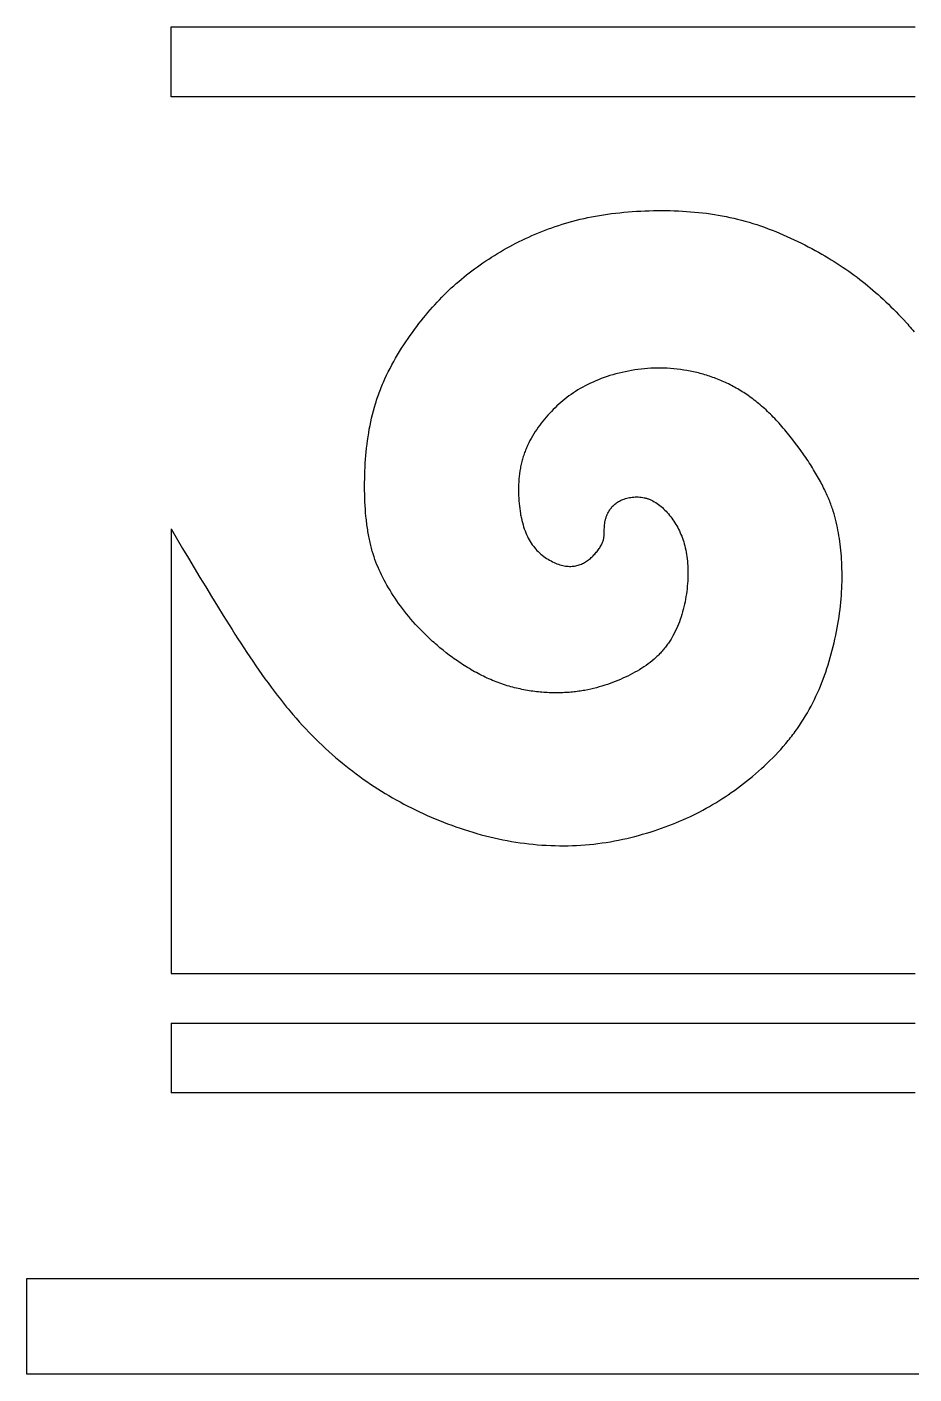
# Model space of a CAD drawing. Extents: x 0 to 279, y 0 to 212.
# Drawn here: x 2.9 to 36, y 161.3 to 211.6 of the extents above; entities that cross this region are included whole.
import ezdxf

# ---------------------------------------------------------------- set-up
doc = ezdxf.new("R2010")
doc.units = 0
doc.layers.add('LAYER_1', color=18, linetype='CONTINUOUS')

msp = doc.modelspace()

# ---------------------------------------------------------------- linework, layer by layer
at = {"layer": 'LAYER_1'}
for points in [[(8.307, 211.577), (8.308, 211.577), (8.31, 211.577), (8.314, 211.577), (8.319, 211.577), (8.325, 211.577), (8.333, 211.577), (8.343, 211.577), (8.354, 211.577), (8.366, 211.577), (8.38, 211.577), (8.395, 211.577), (8.412, 211.577), (8.43, 211.577), (8.449, 211.577), (8.47, 211.577), (8.492, 211.577), (8.516, 211.577), (8.541, 211.577), (8.567, 211.577), (8.595, 211.577), (8.624, 211.577), (8.655, 211.577), (8.686, 211.577), (8.719, 211.577), (8.754, 211.577), (8.79, 211.577), (8.827, 211.577), (8.865, 211.577), (8.905, 211.577), (8.946, 211.577), (8.989, 211.577), (9.032, 211.577), (9.124, 211.577), (9.22, 211.577), (9.321, 211.577), (9.428, 211.577), (9.539, 211.577), (9.656, 211.577), (9.777, 211.577), (9.903, 211.577), (10.034, 211.577), (10.17, 211.577), (10.311, 211.577), (10.456, 211.577), (10.606, 211.577), (10.76, 211.577), (10.919, 211.577), (11.082, 211.577), (11.25, 211.577), (11.422, 211.577), (11.598, 211.577), (11.779, 211.577), (11.964, 211.577), (12.153, 211.577), (12.347, 211.577), (12.544, 211.577), (12.746, 211.577), (12.951, 211.577), (13.161, 211.577), (13.375, 211.577), (13.592, 211.577), (13.813, 211.577), (14.038, 211.577), (14.267, 211.577), (14.499, 211.577), (14.735, 211.577), (14.975, 211.577), (15.218, 211.577), (15.465, 211.577), (15.715, 211.577), (15.969, 211.577), (16.226, 211.577), (16.486, 211.577), (16.75, 211.577), (17.017, 211.577), (17.287, 211.577), (17.56, 211.577), (17.836, 211.577), (18.115, 211.577), (18.398, 211.577), (18.683, 211.577), (18.971, 211.577), (19.262, 211.577), (19.556, 211.577), (19.853, 211.577), (20.152, 211.577), (20.454, 211.577), (20.759, 211.577), (21.066, 211.577), (21.376, 211.577), (21.688, 211.577), (22.003, 211.577), (22.32, 211.577), (22.639, 211.577), (22.961, 211.577), (23.285, 211.577), (23.611, 211.577), (23.94, 211.577), (24.27, 211.577), (24.603, 211.577), (24.938, 211.577), (25.274, 211.577), (25.613, 211.577), (25.954, 211.577), (26.296, 211.577), (26.64, 211.577), (26.986, 211.577), (27.334, 211.577), (27.683, 211.577), (28.034, 211.577), (28.386, 211.577), (28.74, 211.577), (29.096, 211.577), (29.453, 211.577), (29.811, 211.577), (30.171, 211.577), (30.894, 211.577), (31.622, 211.577), (32.354, 211.577), (33.09, 211.577), (33.83, 211.577), (34.574, 211.577), (35.32, 211.577), (36.069, 211.577)], [(8.307, 208.976), (8.307, 208.976), (8.307, 208.976), (8.307, 208.976), (8.307, 208.976), (8.307, 208.976), (8.307, 208.977), (8.307, 208.977), (8.307, 208.977), (8.307, 208.978), (8.307, 208.978), (8.307, 208.979), (8.307, 208.98), (8.307, 208.98), (8.307, 208.981), (8.307, 208.982), (8.307, 208.983), (8.307, 208.984), (8.307, 208.985), (8.307, 208.986), (8.307, 208.987), (8.307, 208.988), (8.307, 208.989), (8.307, 208.991), (8.307, 208.992), (8.307, 208.994), (8.307, 208.995), (8.307, 208.996), (8.307, 208.998), (8.307, 209), (8.307, 209.001), (8.307, 209.003), (8.307, 209.005), (8.307, 209.008), (8.307, 209.012), (8.307, 209.016), (8.307, 209.021), (8.307, 209.025), (8.307, 209.03), (8.307, 209.035), (8.307, 209.04), (8.307, 209.045), (8.307, 209.051), (8.307, 209.056), (8.307, 209.062), (8.307, 209.068), (8.307, 209.074), (8.307, 209.081), (8.307, 209.087), (8.307, 209.094), (8.307, 209.101), (8.307, 209.108), (8.307, 209.115), (8.307, 209.123), (8.307, 209.13), (8.307, 209.138), (8.307, 209.146), (8.307, 209.154), (8.307, 209.163), (8.307, 209.171), (8.307, 209.18), (8.307, 209.188), (8.307, 209.197), (8.307, 209.206), (8.307, 209.216), (8.307, 209.225), (8.307, 209.234), (8.307, 209.244), (8.307, 209.254), (8.307, 209.264), (8.307, 209.274), (8.307, 209.284), (8.307, 209.295), (8.307, 209.305), (8.307, 209.316), (8.307, 209.326), (8.307, 209.337), (8.307, 209.348), (8.307, 209.359), (8.307, 209.371), (8.307, 209.382), (8.307, 209.394), (8.307, 209.405), (8.307, 209.417), (8.307, 209.429), (8.307, 209.441), (8.307, 209.453), (8.307, 209.465), (8.307, 209.477), (8.307, 209.49), (8.307, 209.502), (8.307, 209.515), (8.307, 209.527), (8.307, 209.54), (8.307, 209.553), (8.307, 209.566), (8.307, 209.579), (8.307, 209.592), (8.307, 209.605), (8.307, 209.619), (8.307, 209.632), (8.307, 209.646), (8.307, 209.659), (8.307, 209.673), (8.307, 209.686), (8.307, 209.7), (8.307, 209.714), (8.307, 209.728), (8.307, 209.742), (8.307, 209.756), (8.307, 209.77), (8.307, 209.784), (8.307, 209.799), (8.307, 209.813), (8.307, 209.827), (8.307, 209.842), (8.307, 209.856), (8.307, 209.885), (8.307, 209.915), (8.307, 209.944), (8.307, 209.974), (8.307, 210.004), (8.307, 210.034), (8.307, 210.064), (8.307, 210.094), (8.307, 210.124), (8.307, 210.155), (8.307, 210.215), (8.307, 210.276), (8.307, 210.337), (8.307, 210.398), (8.307, 210.429), (8.307, 210.459), (8.307, 210.489), (8.307, 210.519), (8.307, 210.549), (8.307, 210.579), (8.307, 210.608), (8.307, 210.638), (8.307, 210.667), (8.307, 210.696), (8.307, 210.711), (8.307, 210.725), (8.307, 210.74), (8.307, 210.754), (8.307, 210.768), (8.307, 210.783), (8.307, 210.797), (8.307, 210.811), (8.307, 210.825), (8.307, 210.839), (8.307, 210.853), (8.307, 210.866), (8.307, 210.88), (8.307, 210.894), (8.307, 210.907), (8.307, 210.921), (8.307, 210.934), (8.307, 210.947), (8.307, 210.961), (8.307, 210.974), (8.307, 210.987), (8.307, 211), (8.307, 211.013), (8.307, 211.026), (8.307, 211.038), (8.307, 211.051), (8.307, 211.063), (8.307, 211.076), (8.307, 211.088), (8.307, 211.1), (8.307, 211.112), (8.307, 211.124), (8.307, 211.136), (8.307, 211.148), (8.307, 211.159), (8.307, 211.171), (8.307, 211.182), (8.307, 211.193), (8.307, 211.205), (8.307, 211.216), (8.307, 211.226), (8.307, 211.237), (8.307, 211.248), (8.307, 211.258), (8.307, 211.269), (8.307, 211.279), (8.307, 211.289), (8.307, 211.299), (8.307, 211.309), (8.307, 211.318), (8.307, 211.328), (8.307, 211.337), (8.307, 211.346), (8.307, 211.355), (8.307, 211.364), (8.307, 211.373), (8.307, 211.382), (8.307, 211.39), (8.307, 211.398), (8.307, 211.407), (8.307, 211.415), (8.307, 211.422), (8.307, 211.43), (8.307, 211.437), (8.307, 211.445), (8.307, 211.452), (8.307, 211.459), (8.307, 211.466), (8.307, 211.472), (8.307, 211.478), (8.307, 211.485), (8.307, 211.491), (8.307, 211.497), (8.307, 211.502), (8.307, 211.508), (8.307, 211.513), (8.307, 211.518), (8.307, 211.523), (8.307, 211.528), (8.307, 211.532), (8.307, 211.536), (8.307, 211.541), (8.307, 211.544), (8.307, 211.548), (8.307, 211.55), (8.307, 211.552), (8.307, 211.553), (8.307, 211.555), (8.307, 211.556), (8.307, 211.558), (8.307, 211.559), (8.307, 211.561), (8.307, 211.562), (8.307, 211.563), (8.307, 211.565), (8.307, 211.566), (8.307, 211.567), (8.307, 211.568), (8.307, 211.569), (8.307, 211.57), (8.307, 211.571), (8.307, 211.572), (8.307, 211.572), (8.307, 211.573), (8.307, 211.574), (8.307, 211.574), (8.307, 211.575), (8.307, 211.575), (8.307, 211.576), (8.307, 211.576), (8.307, 211.577), (8.307, 211.577), (8.307, 211.577), (8.307, 211.577), (8.307, 211.577), (8.307, 211.577)], [(36.069, 208.976), (35.32, 208.976), (34.574, 208.976), (33.83, 208.976), (33.09, 208.976), (32.354, 208.976), (31.622, 208.976), (30.894, 208.976), (30.171, 208.976), (29.811, 208.976), (29.453, 208.976), (29.096, 208.976), (28.74, 208.976), (28.386, 208.976), (28.034, 208.976), (27.683, 208.976), (27.334, 208.976), (26.986, 208.976), (26.64, 208.976), (26.296, 208.976), (25.954, 208.976), (25.613, 208.976), (25.274, 208.976), (24.938, 208.976), (24.603, 208.976), (24.27, 208.976), (23.94, 208.976), (23.611, 208.976), (23.285, 208.976), (22.961, 208.976), (22.639, 208.976), (22.32, 208.976), (22.003, 208.976), (21.688, 208.976), (21.376, 208.976), (21.066, 208.976), (20.759, 208.976), (20.454, 208.976), (20.152, 208.976), (19.853, 208.976), (19.556, 208.976), (19.262, 208.976), (18.971, 208.976), (18.683, 208.976), (18.398, 208.976), (18.115, 208.976), (17.836, 208.976), (17.56, 208.976), (17.287, 208.976), (17.017, 208.976), (16.75, 208.976), (16.486, 208.976), (16.226, 208.976), (15.969, 208.976), (15.715, 208.976), (15.465, 208.976), (15.218, 208.976), (14.975, 208.976), (14.735, 208.976), (14.499, 208.976), (14.267, 208.976), (14.038, 208.976), (13.813, 208.976), (13.592, 208.976), (13.375, 208.976), (13.161, 208.976), (12.951, 208.976), (12.746, 208.976), (12.544, 208.976), (12.347, 208.976), (12.153, 208.976), (11.964, 208.976), (11.779, 208.976), (11.598, 208.976), (11.422, 208.976), (11.25, 208.976), (11.082, 208.976), (10.919, 208.976), (10.76, 208.976), (10.606, 208.976), (10.456, 208.976), (10.311, 208.976), (10.17, 208.976), (10.034, 208.976), (9.903, 208.976), (9.777, 208.976), (9.656, 208.976), (9.539, 208.976), (9.428, 208.976), (9.321, 208.976), (9.22, 208.976), (9.124, 208.976), (9.032, 208.976), (8.989, 208.976), (8.946, 208.976), (8.905, 208.976), (8.865, 208.976), (8.827, 208.976), (8.79, 208.976), (8.754, 208.976), (8.719, 208.976), (8.686, 208.976), (8.655, 208.976), (8.624, 208.976), (8.595, 208.976), (8.567, 208.976), (8.541, 208.976), (8.516, 208.976), (8.492, 208.976), (8.47, 208.976), (8.449, 208.976), (8.43, 208.976), (8.412, 208.976), (8.395, 208.976), (8.38, 208.976), (8.366, 208.976), (8.354, 208.976), (8.343, 208.976), (8.333, 208.976), (8.325, 208.976), (8.319, 208.976), (8.314, 208.976), (8.31, 208.976), (8.308, 208.976), (8.307, 208.976)], [(8.307, 192.848), (8.737, 192.124), (8.952, 191.763), (9.167, 191.403), (9.383, 191.043), (9.599, 190.685), (9.815, 190.329), (10.033, 189.975), (10.251, 189.623), (10.361, 189.448), (10.47, 189.273), (10.58, 189.1), (10.69, 188.927), (10.801, 188.755), (10.911, 188.584), (11.022, 188.414), (11.134, 188.245), (11.245, 188.078), (11.358, 187.912), (11.47, 187.747), (11.583, 187.584), (11.696, 187.423), (11.81, 187.264), (11.924, 187.106), (12.038, 186.95), (12.153, 186.797), (12.268, 186.645), (12.384, 186.496), (12.501, 186.349), (12.618, 186.205), (12.676, 186.134), (12.735, 186.063), (12.794, 185.993), (12.853, 185.924), (12.971, 185.787), (13.091, 185.653), (13.21, 185.521), (13.331, 185.391), (13.451, 185.264), (13.573, 185.139), (13.695, 185.017), (13.818, 184.897), (13.941, 184.778), (14.066, 184.663), (14.19, 184.549), (14.316, 184.437), (14.442, 184.327), (14.569, 184.219), (14.697, 184.114), (14.825, 184.01), (14.954, 183.908), (15.084, 183.808), (15.215, 183.709), (15.346, 183.613), (15.479, 183.518), (15.612, 183.425), (15.746, 183.334), (15.88, 183.244), (16.016, 183.156), (16.153, 183.07), (16.29, 182.986), (16.428, 182.903), (16.568, 182.822), (16.708, 182.742), (16.849, 182.664), (16.991, 182.588), (17.134, 182.513), (17.279, 182.44), (17.424, 182.368), (17.57, 182.298), (17.717, 182.23), (17.866, 182.163), (18.015, 182.097), (18.165, 182.033), (18.317, 181.971), (18.469, 181.91), (18.623, 181.851), (18.777, 181.793), (18.932, 181.738), (19.087, 181.684), (19.244, 181.632), (19.401, 181.582), (19.559, 181.534), (19.718, 181.488), (19.877, 181.444), (20.037, 181.401), (20.197, 181.362), (20.358, 181.324), (20.519, 181.288), (20.68, 181.255), (20.842, 181.224), (21.004, 181.195), (21.167, 181.168), (21.33, 181.144), (21.492, 181.122), (21.655, 181.103), (21.818, 181.086), (21.981, 181.071), (22.144, 181.059), (22.307, 181.049), (22.47, 181.041), (22.632, 181.036), (22.794, 181.033), (22.956, 181.032), (23.118, 181.034), (23.279, 181.038), (23.439, 181.045), (23.599, 181.054), (23.759, 181.065), (23.917, 181.079), (24.075, 181.095), (24.232, 181.114), (24.389, 181.134), (24.544, 181.158), (24.699, 181.183), (24.853, 181.21), (25.005, 181.24), (25.157, 181.272), (25.307, 181.305), (25.457, 181.341), (25.605, 181.378), (25.752, 181.417), (25.898, 181.458), (26.042, 181.5), (26.185, 181.544), (26.327, 181.59), (26.467, 181.637), (26.606, 181.685), (26.743, 181.735), (26.878, 181.785), (27.012, 181.838), (27.144, 181.891), (27.275, 181.945), (27.404, 182.001), (27.532, 182.058), (27.658, 182.116), (27.783, 182.176), (27.907, 182.237), (28.029, 182.299), (28.151, 182.363), (28.271, 182.429), (28.391, 182.496), (28.51, 182.564), (28.628, 182.635), (28.745, 182.707), (28.861, 182.78), (28.977, 182.856), (29.093, 182.933), (29.208, 183.012), (29.323, 183.094), (29.437, 183.177), (29.551, 183.262), (29.665, 183.349), (29.778, 183.437), (29.891, 183.528), (30.003, 183.62), (30.114, 183.714), (30.223, 183.81), (30.332, 183.907), (30.44, 184.006), (30.546, 184.106), (30.651, 184.208), (30.754, 184.311), (30.856, 184.416), (30.956, 184.521), (31.054, 184.628), (31.149, 184.736), (31.243, 184.846), (31.335, 184.956), (31.379, 185.012), (31.424, 185.067), (31.467, 185.123), (31.51, 185.18), (31.553, 185.236), (31.594, 185.293), (31.636, 185.35), (31.676, 185.407), (31.755, 185.523), (31.832, 185.639), (31.907, 185.756), (31.979, 185.874), (32.05, 185.994), (32.118, 186.114), (32.183, 186.236), (32.247, 186.358), (32.309, 186.482), (32.368, 186.607), (32.426, 186.732), (32.482, 186.859), (32.536, 186.987), (32.588, 187.117), (32.638, 187.247), (32.686, 187.379), (32.733, 187.512), (32.778, 187.646), (32.821, 187.781), (32.863, 187.917), (32.903, 188.053), (32.941, 188.191), (32.978, 188.329), (33.013, 188.467), (33.046, 188.606), (33.077, 188.744), (33.107, 188.883), (33.135, 189.022), (33.161, 189.16), (33.185, 189.298), (33.208, 189.436), (33.229, 189.573), (33.248, 189.709), (33.265, 189.844), (33.281, 189.978), (33.295, 190.111), (33.307, 190.243), (33.317, 190.373), (33.325, 190.502), (33.332, 190.629), (33.337, 190.756), (33.341, 190.88), (33.343, 191.004), (33.343, 191.126), (33.342, 191.247), (33.339, 191.367), (33.335, 191.485), (33.33, 191.602), (33.323, 191.717), (33.315, 191.832), (33.306, 191.945), (33.295, 192.056), (33.283, 192.167), (33.271, 192.276), (33.257, 192.384), (33.241, 192.49), (33.225, 192.596), (33.208, 192.7), (33.19, 192.803), (33.17, 192.906), (33.148, 193.008), (33.125, 193.11), (33.1, 193.212), (33.072, 193.314), (33.043, 193.416), (33.011, 193.519), (32.995, 193.57), (32.977, 193.622), (32.959, 193.674), (32.94, 193.726), (32.921, 193.779), (32.901, 193.832), (32.88, 193.885), (32.858, 193.939), (32.836, 193.993), (32.812, 194.048), (32.788, 194.103), (32.763, 194.158), (32.738, 194.214), (32.711, 194.27), (32.684, 194.327), (32.655, 194.385), (32.626, 194.443), (32.595, 194.502), (32.564, 194.561), (32.532, 194.621), (32.499, 194.682), (32.465, 194.744), (32.429, 194.806), (32.393, 194.868), (32.356, 194.932), (32.318, 194.995), (32.28, 195.059), (32.24, 195.124), (32.199, 195.189), (32.158, 195.254), (32.116, 195.319), (32.073, 195.385), (32.03, 195.451), (31.986, 195.517), (31.941, 195.583), (31.896, 195.649), (31.803, 195.781), (31.707, 195.912), (31.61, 196.043), (31.511, 196.173), (31.41, 196.302), (31.307, 196.429), (31.255, 196.491), (31.203, 196.553), (31.15, 196.615), (31.097, 196.675), (31.044, 196.735), (30.991, 196.795), (30.937, 196.853), (30.884, 196.911), (30.83, 196.968), (30.776, 197.024), (30.722, 197.078), (30.667, 197.132), (30.613, 197.185), (30.558, 197.237), (30.504, 197.288), (30.449, 197.337), (30.395, 197.386), (30.34, 197.434), (30.285, 197.481), (30.23, 197.527), (30.174, 197.572), (30.119, 197.616), (30.064, 197.659), (30.008, 197.701), (29.953, 197.742), (29.897, 197.783), (29.841, 197.822), (29.785, 197.861), (29.729, 197.898), (29.673, 197.935), (29.617, 197.971), (29.56, 198.006), (29.504, 198.04), (29.447, 198.074), (29.39, 198.106), (29.333, 198.138), (29.276, 198.169), (29.219, 198.199), (29.161, 198.229), (29.104, 198.258), (29.046, 198.286), (28.988, 198.313), (28.93, 198.339), (28.872, 198.365), (28.814, 198.39), (28.755, 198.414), (28.697, 198.437), (28.638, 198.46), (28.579, 198.482), (28.52, 198.504), (28.461, 198.525), (28.401, 198.545), (28.342, 198.564), (28.282, 198.583), (28.222, 198.601), (28.162, 198.619), (28.102, 198.636), (28.042, 198.652), (27.982, 198.668), (27.921, 198.683), (27.861, 198.697), (27.8, 198.711), (27.739, 198.724), (27.678, 198.736), (27.617, 198.748), (27.556, 198.759), (27.434, 198.779), (27.312, 198.797), (27.189, 198.812), (27.066, 198.824), (26.944, 198.834), (26.821, 198.842), (26.698, 198.847), (26.576, 198.849), (26.453, 198.849), (26.331, 198.847), (26.209, 198.842), (26.087, 198.834), (25.966, 198.825), (25.845, 198.812), (25.725, 198.798), (25.605, 198.781), (25.486, 198.761), (25.368, 198.74), (25.251, 198.716), (25.134, 198.691), (25.019, 198.663), (24.905, 198.633), (24.793, 198.602), (24.681, 198.568), (24.572, 198.533), (24.464, 198.496), (24.357, 198.457), (24.252, 198.416), (24.149, 198.374), (24.049, 198.33), (23.95, 198.285), (23.901, 198.262), (23.853, 198.238), (23.805, 198.214), (23.758, 198.19), (23.666, 198.14), (23.576, 198.089), (23.487, 198.037), (23.401, 197.983), (23.317, 197.928), (23.234, 197.871), (23.153, 197.813), (23.074, 197.754), (22.997, 197.694), (22.921, 197.632), (22.847, 197.569), (22.775, 197.505), (22.703, 197.439), (22.634, 197.373), (22.565, 197.305), (22.498, 197.236), (22.432, 197.165), (22.367, 197.094), (22.304, 197.021), (22.241, 196.948), (22.18, 196.873), (22.12, 196.797), (22.061, 196.719), (22.004, 196.641), (21.948, 196.561), (21.894, 196.48), (21.842, 196.398), (21.792, 196.315), (21.743, 196.23), (21.696, 196.145), (21.652, 196.057), (21.61, 195.969), (21.589, 195.924), (21.569, 195.879), (21.55, 195.834), (21.532, 195.788), (21.514, 195.742), (21.496, 195.696), (21.479, 195.649), (21.463, 195.602), (21.448, 195.555), (21.433, 195.507), (21.419, 195.459), (21.405, 195.411), (21.392, 195.362), (21.38, 195.313), (21.369, 195.264), (21.358, 195.214), (21.348, 195.164), (21.338, 195.114), (21.329, 195.064), (21.321, 195.013), (21.306, 194.911), (21.294, 194.809), (21.284, 194.707), (21.277, 194.604), (21.271, 194.502), (21.268, 194.399), (21.267, 194.297), (21.268, 194.196), (21.271, 194.095), (21.276, 193.996), (21.283, 193.897), (21.291, 193.8), (21.301, 193.704), (21.313, 193.61), (21.326, 193.517), (21.341, 193.427), (21.349, 193.382), (21.358, 193.338), (21.366, 193.295), (21.375, 193.252), (21.395, 193.168), (21.415, 193.086), (21.437, 193.007), (21.461, 192.929), (21.486, 192.853), (21.513, 192.78), (21.541, 192.708), (21.571, 192.639), (21.602, 192.571), (21.635, 192.506), (21.67, 192.442), (21.706, 192.38), (21.743, 192.321), (21.783, 192.263), (21.824, 192.207), (21.866, 192.153), (21.911, 192.101), (21.957, 192.051), (22.004, 192.003), (22.053, 191.956), (22.103, 191.912), (22.155, 191.869), (22.208, 191.828), (22.261, 191.79), (22.315, 191.753), (22.37, 191.718), (22.426, 191.686), (22.482, 191.655), (22.538, 191.627), (22.594, 191.6), (22.65, 191.576), (22.705, 191.554), (22.761, 191.534), (22.816, 191.516), (22.87, 191.5), (22.924, 191.487), (22.976, 191.476), (23.028, 191.467), (23.078, 191.461), (23.128, 191.456), (23.177, 191.454), (23.224, 191.454), (23.271, 191.456), (23.317, 191.459), (23.361, 191.465), (23.405, 191.473), (23.449, 191.483), (23.491, 191.494), (23.533, 191.507), (23.574, 191.522), (23.614, 191.538), (23.654, 191.556), (23.693, 191.576), (23.731, 191.597), (23.769, 191.62), (23.806, 191.644), (23.843, 191.669), (23.879, 191.696), (23.915, 191.724), (23.95, 191.753), (23.984, 191.783), (24.018, 191.814), (24.051, 191.845), (24.083, 191.878), (24.114, 191.911), (24.144, 191.944), (24.173, 191.978), (24.201, 192.013), (24.228, 192.047), (24.254, 192.081), (24.278, 192.116), (24.301, 192.15), (24.322, 192.184), (24.342, 192.218), (24.36, 192.251), (24.377, 192.284), (24.392, 192.317), (24.405, 192.348), (24.416, 192.379), (24.427, 192.409), (24.435, 192.439), (24.443, 192.468), (24.449, 192.497), (24.455, 192.525), (24.459, 192.553), (24.462, 192.581), (24.465, 192.608), (24.467, 192.635), (24.469, 192.688), (24.47, 192.74), (24.471, 192.844), (24.473, 192.896), (24.476, 192.948), (24.48, 193.001), (24.487, 193.054), (24.495, 193.108), (24.507, 193.162), (24.513, 193.189), (24.52, 193.216), (24.528, 193.244), (24.537, 193.272), (24.546, 193.3), (24.557, 193.328), (24.568, 193.356), (24.58, 193.384), (24.592, 193.413), (24.606, 193.442), (24.621, 193.471), (24.637, 193.5), (24.654, 193.529), (24.672, 193.557), (24.691, 193.586), (24.712, 193.614), (24.734, 193.642), (24.757, 193.67), (24.782, 193.697), (24.809, 193.724), (24.837, 193.75), (24.866, 193.776), (24.897, 193.8), (24.93, 193.824), (24.965, 193.847), (25.001, 193.87), (25.04, 193.891), (25.08, 193.911), (25.122, 193.93), (25.166, 193.948), (25.212, 193.965), (25.259, 193.98), (25.308, 193.994), (25.358, 194.006), (25.409, 194.017), (25.461, 194.026), (25.515, 194.033), (25.569, 194.038), (25.623, 194.042), (25.678, 194.043), (25.734, 194.042), (25.79, 194.039), (25.846, 194.033), (25.902, 194.025), (25.957, 194.014), (25.985, 194.008), (26.013, 194.001), (26.041, 193.994), (26.068, 193.986), (26.096, 193.977), (26.123, 193.967), (26.15, 193.957), (26.177, 193.946), (26.204, 193.934), (26.231, 193.921), (26.258, 193.908), (26.284, 193.895), (26.336, 193.866), (26.388, 193.834), (26.439, 193.8), (26.49, 193.764), (26.539, 193.726), (26.588, 193.686), (26.636, 193.644), (26.683, 193.6), (26.729, 193.554), (26.775, 193.507), (26.819, 193.458), (26.863, 193.408), (26.906, 193.356), (26.947, 193.303), (26.988, 193.249), (27.027, 193.193), (27.066, 193.137), (27.103, 193.079), (27.139, 193.021), (27.174, 192.961), (27.208, 192.9), (27.241, 192.838), (27.272, 192.774), (27.302, 192.71), (27.331, 192.644), (27.359, 192.576), (27.385, 192.508), (27.409, 192.437), (27.432, 192.366), (27.454, 192.292), (27.474, 192.217), (27.493, 192.141), (27.51, 192.063), (27.526, 191.983), (27.539, 191.902), (27.552, 191.818), (27.562, 191.733), (27.571, 191.647), (27.578, 191.558), (27.584, 191.469), (27.588, 191.378), (27.59, 191.286), (27.59, 191.193), (27.589, 191.099), (27.586, 191.004), (27.581, 190.908), (27.575, 190.812), (27.567, 190.716), (27.557, 190.619), (27.546, 190.522), (27.532, 190.425), (27.517, 190.328), (27.501, 190.231), (27.482, 190.135), (27.462, 190.039), (27.44, 189.943), (27.417, 189.848), (27.391, 189.754), (27.364, 189.661), (27.335, 189.568), (27.304, 189.477), (27.271, 189.386), (27.236, 189.296), (27.2, 189.208), (27.161, 189.12), (27.12, 189.034), (27.078, 188.949), (27.033, 188.866), (26.986, 188.784), (26.962, 188.743), (26.937, 188.703), (26.912, 188.663), (26.886, 188.624), (26.86, 188.585), (26.833, 188.547), (26.806, 188.509), (26.778, 188.471), (26.749, 188.434), (26.72, 188.397), (26.69, 188.361), (26.66, 188.325), (26.629, 188.29), (26.598, 188.255), (26.566, 188.221), (26.534, 188.187), (26.501, 188.154), (26.467, 188.121), (26.433, 188.088), (26.399, 188.056), (26.364, 188.024), (26.328, 187.993), (26.255, 187.932), (26.181, 187.873), (26.105, 187.815), (26.027, 187.759), (25.947, 187.704), (25.865, 187.651), (25.782, 187.6), (25.698, 187.549), (25.612, 187.501), (25.524, 187.453), (25.435, 187.407), (25.345, 187.363), (25.254, 187.319), (25.162, 187.277), (25.069, 187.236), (24.974, 187.196), (24.879, 187.157), (24.782, 187.12), (24.684, 187.084), (24.585, 187.049), (24.485, 187.016), (24.383, 186.984), (24.28, 186.954), (24.176, 186.925), (24.07, 186.899), (23.962, 186.874), (23.853, 186.851), (23.743, 186.829), (23.687, 186.82), (23.631, 186.81), (23.574, 186.801), (23.517, 186.793), (23.459, 186.785), (23.401, 186.778), (23.342, 186.771), (23.283, 186.765), (23.224, 186.759), (23.164, 186.754), (23.104, 186.75), (23.043, 186.746), (22.981, 186.743), (22.92, 186.74), (22.857, 186.738), (22.795, 186.737), (22.731, 186.736), (22.668, 186.735), (22.604, 186.736), (22.539, 186.737), (22.474, 186.739), (22.409, 186.741), (22.344, 186.744), (22.278, 186.748), (22.211, 186.753), (22.145, 186.758), (22.078, 186.764), (22.011, 186.77), (21.944, 186.778), (21.876, 186.786), (21.809, 186.795), (21.741, 186.804), (21.673, 186.815), (21.604, 186.826), (21.536, 186.838), (21.468, 186.851), (21.399, 186.864), (21.33, 186.879), (21.261, 186.894), (21.193, 186.91), (21.124, 186.927), (21.055, 186.945), (20.986, 186.963), (20.917, 186.983), (20.848, 187.003), (20.779, 187.024), (20.71, 187.047), (20.642, 187.07), (20.573, 187.094), (20.504, 187.119), (20.436, 187.144), (20.368, 187.171), (20.3, 187.199), (20.232, 187.228), (20.164, 187.257), (20.096, 187.288), (20.029, 187.319), (19.962, 187.352), (19.895, 187.385), (19.828, 187.419), (19.762, 187.453), (19.696, 187.489), (19.63, 187.525), (19.565, 187.562), (19.499, 187.6), (19.435, 187.638), (19.37, 187.677), (19.306, 187.717), (19.242, 187.757), (19.179, 187.798), (19.116, 187.839), (19.053, 187.881), (18.991, 187.924), (18.929, 187.967), (18.868, 188.01), (18.807, 188.054), (18.687, 188.143), (18.569, 188.234), (18.453, 188.326), (18.339, 188.42), (18.228, 188.514), (18.173, 188.562), (18.119, 188.609), (18.065, 188.657), (18.012, 188.705), (17.96, 188.754), (17.909, 188.802), (17.858, 188.85), (17.808, 188.899), (17.758, 188.948), (17.709, 188.996), (17.661, 189.045), (17.614, 189.094), (17.567, 189.143), (17.521, 189.191), (17.475, 189.24), (17.43, 189.289), (17.342, 189.387), (17.257, 189.486), (17.174, 189.584), (17.094, 189.682), (17.016, 189.78), (16.94, 189.878), (16.867, 189.976), (16.796, 190.074), (16.728, 190.172), (16.661, 190.269), (16.597, 190.367), (16.535, 190.463), (16.476, 190.56), (16.418, 190.656), (16.362, 190.752), (16.308, 190.847), (16.257, 190.942), (16.207, 191.037), (16.159, 191.132), (16.114, 191.227), (16.07, 191.323), (16.028, 191.419), (15.988, 191.517), (15.949, 191.615), (15.913, 191.714), (15.878, 191.815), (15.845, 191.917), (15.814, 192.021), (15.799, 192.074), (15.784, 192.127), (15.77, 192.181), (15.757, 192.235), (15.743, 192.29), (15.73, 192.346), (15.718, 192.402), (15.706, 192.458), (15.694, 192.515), (15.683, 192.573), (15.672, 192.632), (15.662, 192.691), (15.652, 192.751), (15.642, 192.812), (15.633, 192.874), (15.624, 192.936), (15.615, 192.999), (15.607, 193.062), (15.599, 193.126), (15.592, 193.191), (15.585, 193.257), (15.578, 193.322), (15.566, 193.456), (15.556, 193.591), (15.547, 193.728), (15.54, 193.867), (15.534, 194.007), (15.53, 194.148), (15.527, 194.29), (15.526, 194.433), (15.527, 194.577), (15.529, 194.721), (15.532, 194.865), (15.538, 195.01), (15.544, 195.154), (15.553, 195.298), (15.562, 195.442), (15.574, 195.585), (15.587, 195.727), (15.602, 195.869), (15.618, 196.01), (15.636, 196.151), (15.657, 196.291), (15.679, 196.43), (15.703, 196.569), (15.729, 196.707), (15.757, 196.844), (15.788, 196.981), (15.82, 197.117), (15.856, 197.253), (15.893, 197.388), (15.933, 197.523), (15.954, 197.59), (15.975, 197.657), (15.997, 197.724), (16.02, 197.791), (16.044, 197.858), (16.068, 197.924), (16.093, 197.991), (16.118, 198.057), (16.145, 198.123), (16.171, 198.189), (16.199, 198.255), (16.227, 198.321), (16.256, 198.386), (16.286, 198.452), (16.347, 198.582), (16.41, 198.712), (16.476, 198.841), (16.544, 198.969), (16.613, 199.096), (16.685, 199.222), (16.758, 199.346), (16.833, 199.47), (16.909, 199.592), (16.987, 199.713), (17.066, 199.832), (17.146, 199.95), (17.226, 200.066), (17.308, 200.18), (17.39, 200.292), (17.472, 200.403), (17.555, 200.511), (17.639, 200.618), (17.722, 200.722), (17.806, 200.825), (17.89, 200.925), (17.974, 201.024), (18.059, 201.121), (18.144, 201.216), (18.23, 201.31), (18.317, 201.401), (18.404, 201.492), (18.492, 201.581), (18.581, 201.668), (18.671, 201.754), (18.762, 201.839), (18.854, 201.922), (18.946, 202.005), (19.04, 202.086), (19.136, 202.166), (19.232, 202.245), (19.33, 202.324), (19.429, 202.401), (19.529, 202.478), (19.631, 202.554), (19.734, 202.629), (19.838, 202.702), (19.944, 202.775), (20.05, 202.847), (20.158, 202.918), (20.267, 202.988), (20.377, 203.057), (20.488, 203.125), (20.6, 203.192), (20.713, 203.257), (20.827, 203.322), (20.942, 203.385), (21.058, 203.447), (21.175, 203.508), (21.292, 203.567), (21.41, 203.625), (21.529, 203.682), (21.649, 203.738), (21.769, 203.792), (21.891, 203.845), (22.013, 203.897), (22.136, 203.947), (22.26, 203.996), (22.386, 204.043), (22.512, 204.089), (22.64, 204.134), (22.769, 204.176), (22.899, 204.218), (23.031, 204.258), (23.164, 204.296), (23.299, 204.333), (23.435, 204.368), (23.573, 204.402), (23.713, 204.434), (23.855, 204.464), (23.998, 204.493), (24.143, 204.52), (24.29, 204.545), (24.439, 204.569), (24.589, 204.591), (24.741, 204.612), (24.893, 204.63), (25.047, 204.647), (25.202, 204.663), (25.358, 204.677), (25.514, 204.689), (25.671, 204.699), (25.828, 204.708), (25.986, 204.715), (26.143, 204.721), (26.3, 204.724), (26.457, 204.727), (26.614, 204.727), (26.77, 204.726), (26.926, 204.724), (27.08, 204.719), (27.234, 204.714), (27.386, 204.706), (27.538, 204.697), (27.689, 204.686), (27.839, 204.673), (27.988, 204.659), (28.136, 204.642), (28.284, 204.624), (28.431, 204.604), (28.577, 204.582), (28.723, 204.558), (28.869, 204.532), (29.013, 204.504), (29.158, 204.474), (29.302, 204.442), (29.446, 204.407), (29.589, 204.371), (29.732, 204.332), (29.875, 204.291), (30.018, 204.247), (30.161, 204.202), (30.303, 204.154), (30.445, 204.103), (30.587, 204.051), (30.728, 203.997), (30.868, 203.942), (31.008, 203.884), (31.146, 203.825), (31.284, 203.765), (31.421, 203.703), (31.556, 203.64), (31.69, 203.576), (31.823, 203.51), (31.954, 203.444), (32.083, 203.377), (32.211, 203.31), (32.337, 203.241), (32.461, 203.172), (32.583, 203.103), (32.703, 203.033), (32.821, 202.964), (32.936, 202.893), (33.05, 202.823), (33.162, 202.752), (33.272, 202.68), (33.38, 202.608), (33.487, 202.535), (33.592, 202.462), (33.696, 202.388), (33.799, 202.313), (33.901, 202.237), (34.001, 202.16), (34.101, 202.082), (34.2, 202.003), (34.298, 201.923), (34.396, 201.842), (34.493, 201.76), (34.589, 201.676), (34.686, 201.591), (34.782, 201.504), (34.878, 201.416), (34.974, 201.327), (35.069, 201.235), (35.165, 201.142), (35.261, 201.047), (35.357, 200.95), (35.453, 200.85), (35.549, 200.749), (35.646, 200.645), (35.742, 200.539), (35.791, 200.485), (35.839, 200.43), (35.888, 200.374), (35.937, 200.318), (35.986, 200.261), (36.034, 200.204)], [(8.307, 192.848), (8.307, 192.848), (8.307, 192.847), (8.307, 192.846), (8.307, 192.845), (8.307, 192.843), (8.307, 192.841), (8.307, 192.839), (8.307, 192.836), (8.307, 192.833), (8.307, 192.829), (8.307, 192.826), (8.307, 192.821), (8.307, 192.817), (8.307, 192.812), (8.307, 192.806), (8.307, 192.801), (8.307, 192.795), (8.307, 192.788), (8.307, 192.781), (8.307, 192.774), (8.307, 192.767), (8.307, 192.759), (8.307, 192.751), (8.307, 192.742), (8.307, 192.733), (8.307, 192.724), (8.307, 192.715), (8.307, 192.705), (8.307, 192.695), (8.307, 192.684), (8.307, 192.673), (8.307, 192.662), (8.307, 192.639), (8.307, 192.614), (8.307, 192.588), (8.307, 192.56), (8.307, 192.532), (8.307, 192.502), (8.307, 192.471), (8.307, 192.438), (8.307, 192.405), (8.307, 192.37), (8.307, 192.334), (8.307, 192.297), (8.307, 192.258), (8.307, 192.218), (8.307, 192.178), (8.307, 192.136), (8.307, 192.093), (8.307, 192.049), (8.307, 192.003), (8.307, 191.957), (8.307, 191.909), (8.307, 191.861), (8.307, 191.811), (8.307, 191.76), (8.307, 191.709), (8.307, 191.656), (8.307, 191.602), (8.307, 191.547), (8.307, 191.491), (8.307, 191.435), (8.307, 191.377), (8.307, 191.318), (8.307, 191.258), (8.307, 191.198), (8.307, 191.136), (8.307, 191.074), (8.307, 191.01), (8.307, 190.946), (8.307, 190.881), (8.307, 190.815), (8.307, 190.748), (8.307, 190.681), (8.307, 190.612), (8.307, 190.543), (8.307, 190.473), (8.307, 190.402), (8.307, 190.33), (8.307, 190.258), (8.307, 190.184), (8.307, 190.11), (8.307, 190.036), (8.307, 189.96), (8.307, 189.884), (8.307, 189.807), (8.307, 189.73), (8.307, 189.651), (8.307, 189.572), (8.307, 189.493), (8.307, 189.413), (8.307, 189.332), (8.307, 189.251), (8.307, 189.169), (8.307, 189.086), (8.307, 189.003), (8.307, 188.919), (8.307, 188.835), (8.307, 188.75), (8.307, 188.664), (8.307, 188.578), (8.307, 188.492), (8.307, 188.405), (8.307, 188.318), (8.307, 188.23), (8.307, 188.141), (8.307, 188.053), (8.307, 187.963), (8.307, 187.874), (8.307, 187.784), (8.307, 187.693), (8.307, 187.602), (8.307, 187.511), (8.307, 187.419), (8.307, 187.327), (8.307, 187.235), (8.307, 187.049), (8.307, 186.862), (8.307, 186.674), (8.307, 186.485), (8.307, 186.295), (8.307, 186.104), (8.307, 185.913), (8.307, 185.72), (8.307, 185.528), (8.307, 185.334), (8.307, 184.947), (8.307, 184.558), (8.307, 184.17), (8.307, 183.782), (8.307, 183.589), (8.307, 183.396), (8.307, 183.203), (8.307, 183.012), (8.307, 182.821), (8.307, 182.631), (8.307, 182.442), (8.307, 182.254), (8.307, 182.067), (8.307, 181.881), (8.307, 181.789), (8.307, 181.697), (8.307, 181.605), (8.307, 181.514), (8.307, 181.423), (8.307, 181.333), (8.307, 181.243), (8.307, 181.153), (8.307, 181.064), (8.307, 180.975), (8.307, 180.887), (8.307, 180.799), (8.307, 180.711), (8.307, 180.624), (8.307, 180.538), (8.307, 180.452), (8.307, 180.366), (8.307, 180.282), (8.307, 180.197), (8.307, 180.114), (8.307, 180.03), (8.307, 179.948), (8.307, 179.866), (8.307, 179.784), (8.307, 179.703), (8.307, 179.623), (8.307, 179.544), (8.307, 179.465), (8.307, 179.387), (8.307, 179.309), (8.307, 179.232), (8.307, 179.156), (8.307, 179.081), (8.307, 179.006), (8.307, 178.932), (8.307, 178.859), (8.307, 178.786), (8.307, 178.714), (8.307, 178.644), (8.307, 178.573), (8.307, 178.504), (8.307, 178.436), (8.307, 178.368), (8.307, 178.301), (8.307, 178.235), (8.307, 178.17), (8.307, 178.106), (8.307, 178.042), (8.307, 177.98), (8.307, 177.918), (8.307, 177.858), (8.307, 177.798), (8.307, 177.739), (8.307, 177.682), (8.307, 177.625), (8.307, 177.569), (8.307, 177.514), (8.307, 177.46), (8.307, 177.408), (8.307, 177.356), (8.307, 177.305), (8.307, 177.256), (8.307, 177.207), (8.307, 177.159), (8.307, 177.113), (8.307, 177.068), (8.307, 177.024), (8.307, 176.98), (8.307, 176.938), (8.307, 176.898), (8.307, 176.858), (8.307, 176.82), (8.307, 176.782), (8.307, 176.746), (8.307, 176.711), (8.307, 176.678), (8.307, 176.645), (8.307, 176.614), (8.307, 176.584), (8.307, 176.556), (8.307, 176.528), (8.307, 176.502), (8.307, 176.478), (8.307, 176.454), (8.307, 176.443), (8.307, 176.432), (8.307, 176.422), (8.307, 176.411), (8.307, 176.401), (8.307, 176.392), (8.307, 176.383), (8.307, 176.374), (8.307, 176.365), (8.307, 176.357), (8.307, 176.349), (8.307, 176.342), (8.307, 176.335), (8.307, 176.328), (8.307, 176.322), (8.307, 176.316), (8.307, 176.31), (8.307, 176.305), (8.307, 176.3), (8.307, 176.295), (8.307, 176.291), (8.307, 176.287), (8.307, 176.283), (8.307, 176.28), (8.307, 176.277), (8.307, 176.275), (8.307, 176.273), (8.307, 176.271), (8.307, 176.27), (8.307, 176.269), (8.307, 176.268), (8.307, 176.268)], [(8.307, 176.268), (8.308, 176.268), (8.31, 176.268), (8.314, 176.268), (8.319, 176.268), (8.325, 176.268), (8.333, 176.268), (8.343, 176.268), (8.354, 176.268), (8.366, 176.268), (8.38, 176.268), (8.395, 176.268), (8.412, 176.268), (8.43, 176.268), (8.449, 176.268), (8.47, 176.268), (8.492, 176.268), (8.516, 176.268), (8.541, 176.268), (8.567, 176.268), (8.595, 176.268), (8.624, 176.268), (8.655, 176.268), (8.686, 176.268), (8.719, 176.268), (8.754, 176.268), (8.79, 176.268), (8.827, 176.268), (8.865, 176.268), (8.905, 176.268), (8.946, 176.268), (8.989, 176.268), (9.032, 176.268), (9.124, 176.268), (9.22, 176.268), (9.321, 176.268), (9.428, 176.268), (9.539, 176.268), (9.656, 176.268), (9.777, 176.268), (9.903, 176.268), (10.034, 176.268), (10.17, 176.268), (10.311, 176.268), (10.456, 176.268), (10.606, 176.268), (10.76, 176.268), (10.919, 176.268), (11.082, 176.268), (11.25, 176.268), (11.422, 176.268), (11.598, 176.268), (11.779, 176.268), (11.964, 176.268), (12.153, 176.268), (12.347, 176.268), (12.544, 176.268), (12.746, 176.268), (12.951, 176.268), (13.161, 176.268), (13.375, 176.268), (13.592, 176.268), (13.813, 176.268), (14.038, 176.268), (14.267, 176.268), (14.499, 176.268), (14.735, 176.268), (14.975, 176.268), (15.218, 176.268), (15.465, 176.268), (15.715, 176.268), (15.969, 176.268), (16.226, 176.268), (16.486, 176.268), (16.75, 176.268), (17.017, 176.268), (17.287, 176.268), (17.56, 176.268), (17.836, 176.268), (18.115, 176.268), (18.398, 176.268), (18.683, 176.268), (18.971, 176.268), (19.262, 176.268), (19.556, 176.268), (19.853, 176.268), (20.152, 176.268), (20.454, 176.268), (20.759, 176.268), (21.066, 176.268), (21.376, 176.268), (21.688, 176.268), (22.003, 176.268), (22.32, 176.268), (22.639, 176.268), (22.961, 176.268), (23.285, 176.268), (23.611, 176.268), (23.94, 176.268), (24.27, 176.268), (24.603, 176.268), (24.938, 176.268), (25.274, 176.268), (25.613, 176.268), (25.954, 176.268), (26.296, 176.268), (26.64, 176.268), (26.986, 176.268), (27.334, 176.268), (27.683, 176.268), (28.034, 176.268), (28.386, 176.268), (28.74, 176.268), (29.096, 176.268), (29.453, 176.268), (29.811, 176.268), (30.171, 176.268), (30.894, 176.268), (31.622, 176.268), (32.354, 176.268), (33.09, 176.268), (33.83, 176.268), (34.574, 176.268), (35.32, 176.268), (36.069, 176.268)], [(8.307, 174.409), (8.308, 174.409), (8.31, 174.409), (8.314, 174.409), (8.319, 174.409), (8.325, 174.409), (8.333, 174.409), (8.343, 174.409), (8.354, 174.409), (8.366, 174.409), (8.38, 174.409), (8.395, 174.409), (8.412, 174.409), (8.43, 174.409), (8.449, 174.409), (8.47, 174.409), (8.492, 174.409), (8.516, 174.409), (8.541, 174.409), (8.567, 174.409), (8.595, 174.409), (8.624, 174.409), (8.655, 174.409), (8.686, 174.409), (8.719, 174.409), (8.754, 174.409), (8.79, 174.409), (8.827, 174.409), (8.865, 174.409), (8.905, 174.409), (8.946, 174.409), (8.989, 174.409), (9.032, 174.409), (9.124, 174.409), (9.22, 174.409), (9.321, 174.409), (9.428, 174.409), (9.539, 174.409), (9.656, 174.409), (9.777, 174.409), (9.903, 174.409), (10.034, 174.409), (10.17, 174.409), (10.311, 174.409), (10.456, 174.409), (10.606, 174.409), (10.76, 174.409), (10.919, 174.409), (11.082, 174.409), (11.25, 174.409), (11.422, 174.409), (11.598, 174.409), (11.779, 174.409), (11.964, 174.409), (12.153, 174.409), (12.347, 174.409), (12.544, 174.409), (12.746, 174.409), (12.951, 174.409), (13.161, 174.409), (13.375, 174.409), (13.592, 174.409), (13.813, 174.409), (14.038, 174.409), (14.267, 174.409), (14.499, 174.409), (14.735, 174.409), (14.975, 174.409), (15.218, 174.409), (15.465, 174.409), (15.715, 174.409), (15.969, 174.409), (16.226, 174.409), (16.486, 174.409), (16.75, 174.409), (17.017, 174.409), (17.287, 174.409), (17.56, 174.409), (17.836, 174.409), (18.115, 174.409), (18.398, 174.409), (18.683, 174.409), (18.971, 174.409), (19.262, 174.409), (19.556, 174.409), (19.853, 174.409), (20.152, 174.409), (20.454, 174.409), (20.759, 174.409), (21.066, 174.409), (21.376, 174.409), (21.688, 174.409), (22.003, 174.409), (22.32, 174.409), (22.639, 174.409), (22.961, 174.409), (23.285, 174.409), (23.611, 174.409), (23.94, 174.409), (24.27, 174.409), (24.603, 174.409), (24.938, 174.409), (25.274, 174.409), (25.613, 174.409), (25.954, 174.409), (26.296, 174.409), (26.64, 174.409), (26.986, 174.409), (27.334, 174.409), (27.683, 174.409), (28.034, 174.409), (28.386, 174.409), (28.74, 174.409), (29.096, 174.409), (29.453, 174.409), (29.811, 174.409), (30.171, 174.409), (30.894, 174.409), (31.622, 174.409), (32.354, 174.409), (33.09, 174.409), (33.83, 174.409), (34.574, 174.409), (35.32, 174.409), (36.069, 174.409)], [(8.307, 174.409), (8.307, 174.409), (8.307, 174.409), (8.307, 174.409), (8.307, 174.409), (8.307, 174.409), (8.307, 174.408), (8.307, 174.408), (8.307, 174.408), (8.307, 174.407), (8.307, 174.406), (8.307, 174.406), (8.307, 174.405), (8.307, 174.404), (8.307, 174.404), (8.307, 174.403), (8.307, 174.402), (8.307, 174.401), (8.307, 174.4), (8.307, 174.399), (8.307, 174.398), (8.307, 174.397), (8.307, 174.395), (8.307, 174.394), (8.307, 174.393), (8.307, 174.391), (8.307, 174.39), (8.307, 174.388), (8.307, 174.387), (8.307, 174.385), (8.307, 174.384), (8.307, 174.382), (8.307, 174.38), (8.307, 174.377), (8.307, 174.373), (8.307, 174.369), (8.307, 174.364), (8.307, 174.36), (8.307, 174.355), (8.307, 174.35), (8.307, 174.345), (8.307, 174.34), (8.307, 174.334), (8.307, 174.329), (8.307, 174.323), (8.307, 174.317), (8.307, 174.311), (8.307, 174.304), (8.307, 174.298), (8.307, 174.291), (8.307, 174.284), (8.307, 174.277), (8.307, 174.27), (8.307, 174.262), (8.307, 174.254), (8.307, 174.247), (8.307, 174.239), (8.307, 174.231), (8.307, 174.222), (8.307, 174.214), (8.307, 174.205), (8.307, 174.197), (8.307, 174.188), (8.307, 174.179), (8.307, 174.169), (8.307, 174.16), (8.307, 174.15), (8.307, 174.141), (8.307, 174.131), (8.307, 174.121), (8.307, 174.111), (8.307, 174.101), (8.307, 174.09), (8.307, 174.08), (8.307, 174.069), (8.307, 174.059), (8.307, 174.048), (8.307, 174.037), (8.307, 174.026), (8.307, 174.014), (8.307, 174.003), (8.307, 173.991), (8.307, 173.98), (8.307, 173.968), (8.307, 173.956), (8.307, 173.944), (8.307, 173.932), (8.307, 173.92), (8.307, 173.908), (8.307, 173.895), (8.307, 173.883), (8.307, 173.87), (8.307, 173.858), (8.307, 173.845), (8.307, 173.832), (8.307, 173.819), (8.307, 173.806), (8.307, 173.793), (8.307, 173.78), (8.307, 173.766), (8.307, 173.753), (8.307, 173.739), (8.307, 173.726), (8.307, 173.712), (8.307, 173.699), (8.307, 173.685), (8.307, 173.671), (8.307, 173.657), (8.307, 173.643), (8.307, 173.629), (8.307, 173.615), (8.307, 173.6), (8.307, 173.586), (8.307, 173.572), (8.307, 173.558), (8.307, 173.543), (8.307, 173.529), (8.307, 173.499), (8.307, 173.47), (8.307, 173.441), (8.307, 173.411), (8.307, 173.381), (8.307, 173.351), (8.307, 173.321), (8.307, 173.291), (8.307, 173.261), (8.307, 173.23), (8.307, 173.17), (8.307, 173.109), (8.307, 173.048), (8.307, 172.987), (8.307, 172.956), (8.307, 172.926), (8.307, 172.896), (8.307, 172.866), (8.307, 172.836), (8.307, 172.806), (8.307, 172.777), (8.307, 172.747), (8.307, 172.718), (8.307, 172.689), (8.307, 172.674), (8.307, 172.66), (8.307, 172.645), (8.307, 172.631), (8.307, 172.617), (8.307, 172.603), (8.307, 172.588), (8.307, 172.574), (8.307, 172.56), (8.307, 172.546), (8.307, 172.532), (8.307, 172.519), (8.307, 172.505), (8.307, 172.491), (8.307, 172.478), (8.307, 172.464), (8.307, 172.451), (8.307, 172.438), (8.307, 172.424), (8.307, 172.411), (8.307, 172.398), (8.307, 172.385), (8.307, 172.372), (8.307, 172.36), (8.307, 172.347), (8.307, 172.334), (8.307, 172.322), (8.307, 172.309), (8.307, 172.297), (8.307, 172.285), (8.307, 172.273), (8.307, 172.261), (8.307, 172.249), (8.307, 172.237), (8.307, 172.226), (8.307, 172.214), (8.307, 172.203), (8.307, 172.192), (8.307, 172.181), (8.307, 172.17), (8.307, 172.159), (8.307, 172.148), (8.307, 172.137), (8.307, 172.127), (8.307, 172.116), (8.307, 172.106), (8.307, 172.096), (8.307, 172.086), (8.307, 172.076), (8.307, 172.067), (8.307, 172.057), (8.307, 172.048), (8.307, 172.039), (8.307, 172.03), (8.307, 172.021), (8.307, 172.012), (8.307, 172.003), (8.307, 171.995), (8.307, 171.987), (8.307, 171.978), (8.307, 171.971), (8.307, 171.963), (8.307, 171.955), (8.307, 171.948), (8.307, 171.94), (8.307, 171.933), (8.307, 171.926), (8.307, 171.92), (8.307, 171.913), (8.307, 171.907), (8.307, 171.9), (8.307, 171.894), (8.307, 171.889), (8.307, 171.883), (8.307, 171.877), (8.307, 171.872), (8.307, 171.867), (8.307, 171.862), (8.307, 171.857), (8.307, 171.853), (8.307, 171.849), (8.307, 171.845), (8.307, 171.841), (8.307, 171.837), (8.307, 171.835), (8.307, 171.834), (8.307, 171.832), (8.307, 171.83), (8.307, 171.829), (8.307, 171.827), (8.307, 171.826), (8.307, 171.824), (8.307, 171.823), (8.307, 171.822), (8.307, 171.821), (8.307, 171.819), (8.307, 171.818), (8.307, 171.817), (8.307, 171.816), (8.307, 171.815), (8.307, 171.814), (8.307, 171.814), (8.307, 171.813), (8.307, 171.812), (8.307, 171.811), (8.307, 171.811), (8.307, 171.81), (8.307, 171.81), (8.307, 171.809), (8.307, 171.809), (8.307, 171.809), (8.307, 171.808), (8.307, 171.808), (8.307, 171.808), (8.307, 171.808), (8.307, 171.808)], [(36.069, 171.808), (35.32, 171.808), (34.574, 171.808), (33.83, 171.808), (33.09, 171.808), (32.354, 171.808), (31.622, 171.808), (30.894, 171.808), (30.171, 171.808), (29.811, 171.808), (29.453, 171.808), (29.096, 171.808), (28.74, 171.808), (28.386, 171.808), (28.034, 171.808), (27.683, 171.808), (27.334, 171.808), (26.986, 171.808), (26.64, 171.808), (26.296, 171.808), (25.954, 171.808), (25.613, 171.808), (25.274, 171.808), (24.938, 171.808), (24.603, 171.808), (24.27, 171.808), (23.94, 171.808), (23.611, 171.808), (23.285, 171.808), (22.961, 171.808), (22.639, 171.808), (22.32, 171.808), (22.003, 171.808), (21.688, 171.808), (21.376, 171.808), (21.066, 171.808), (20.759, 171.808), (20.454, 171.808), (20.152, 171.808), (19.853, 171.808), (19.556, 171.808), (19.262, 171.808), (18.971, 171.808), (18.683, 171.808), (18.398, 171.808), (18.115, 171.808), (17.836, 171.808), (17.56, 171.808), (17.287, 171.808), (17.017, 171.808), (16.75, 171.808), (16.486, 171.808), (16.226, 171.808), (15.969, 171.808), (15.715, 171.808), (15.465, 171.808), (15.218, 171.808), (14.975, 171.808), (14.735, 171.808), (14.499, 171.808), (14.267, 171.808), (14.038, 171.808), (13.813, 171.808), (13.592, 171.808), (13.375, 171.808), (13.161, 171.808), (12.951, 171.808), (12.746, 171.808), (12.544, 171.808), (12.347, 171.808), (12.153, 171.808), (11.964, 171.808), (11.779, 171.808), (11.598, 171.808), (11.422, 171.808), (11.25, 171.808), (11.082, 171.808), (10.919, 171.808), (10.76, 171.808), (10.606, 171.808), (10.456, 171.808), (10.311, 171.808), (10.17, 171.808), (10.034, 171.808), (9.903, 171.808), (9.777, 171.808), (9.656, 171.808), (9.539, 171.808), (9.428, 171.808), (9.321, 171.808), (9.22, 171.808), (9.124, 171.808), (9.032, 171.808), (8.989, 171.808), (8.946, 171.808), (8.905, 171.808), (8.865, 171.808), (8.827, 171.808), (8.79, 171.808), (8.754, 171.808), (8.719, 171.808), (8.686, 171.808), (8.655, 171.808), (8.624, 171.808), (8.595, 171.808), (8.567, 171.808), (8.541, 171.808), (8.516, 171.808), (8.492, 171.808), (8.47, 171.808), (8.449, 171.808), (8.43, 171.808), (8.412, 171.808), (8.395, 171.808), (8.38, 171.808), (8.366, 171.808), (8.354, 171.808), (8.343, 171.808), (8.333, 171.808), (8.325, 171.808), (8.319, 171.808), (8.314, 171.808), (8.31, 171.808), (8.308, 171.808), (8.307, 171.808)], [(2.928, 164.891), (2.929, 164.891), (2.934, 164.891), (2.941, 164.891), (2.952, 164.891), (2.965, 164.891), (2.981, 164.891), (3.001, 164.891), (3.023, 164.891), (3.048, 164.891), (3.076, 164.891), (3.107, 164.891), (3.141, 164.891), (3.178, 164.891), (3.218, 164.891), (3.26, 164.891), (3.306, 164.891), (3.354, 164.891), (3.405, 164.891), (3.459, 164.891), (3.515, 164.891), (3.575, 164.891), (3.637, 164.891), (3.702, 164.891), (3.77, 164.891), (3.84, 164.891), (3.913, 164.891), (3.989, 164.891), (4.068, 164.891), (4.149, 164.891), (4.233, 164.891), (4.319, 164.891), (4.409, 164.891), (4.595, 164.891), (4.792, 164.891), (4.999, 164.891), (5.216, 164.891), (5.444, 164.891), (5.682, 164.891), (5.93, 164.891), (6.187, 164.891), (6.455, 164.891), (6.732, 164.891), (7.019, 164.891), (7.315, 164.891), (7.621, 164.891), (7.936, 164.891), (8.261, 164.891), (8.594, 164.891), (8.937, 164.891), (9.288, 164.891), (9.649, 164.891), (10.018, 164.891), (10.396, 164.891), (10.782, 164.891), (11.177, 164.891), (11.58, 164.891), (11.992, 164.891), (12.412, 164.891), (12.84, 164.891), (13.276, 164.891), (13.72, 164.891), (14.171, 164.891), (14.631, 164.891), (15.098, 164.891), (15.572, 164.891), (16.055, 164.891), (16.544, 164.891), (17.041, 164.891), (17.545, 164.891), (18.055, 164.891), (18.573, 164.891), (19.098, 164.891), (19.63, 164.891), (20.168, 164.891), (20.713, 164.891), (21.264, 164.891), (21.822, 164.891), (22.386, 164.891), (22.957, 164.891), (23.533, 164.891), (24.116, 164.891), (24.704, 164.891), (25.299, 164.891), (25.899, 164.891), (26.504, 164.891), (27.116, 164.891), (27.733, 164.891), (28.355, 164.891), (28.982, 164.891), (29.615, 164.891), (30.253, 164.891), (30.895, 164.891), (31.543, 164.891), (32.195, 164.891), (32.852, 164.891), (33.514, 164.891), (34.181, 164.891), (34.851, 164.891), (35.526, 164.891), (36.206, 164.891)], [(2.928, 161.323), (2.928, 161.323), (2.928, 161.323), (2.928, 161.323), (2.928, 161.323), (2.928, 161.324), (2.928, 161.324), (2.928, 161.325), (2.928, 161.325), (2.928, 161.326), (2.928, 161.327), (2.928, 161.327), (2.928, 161.328), (2.928, 161.329), (2.928, 161.33), (2.928, 161.332), (2.928, 161.333), (2.928, 161.334), (2.928, 161.336), (2.928, 161.337), (2.928, 161.339), (2.928, 161.34), (2.928, 161.342), (2.928, 161.344), (2.928, 161.345), (2.928, 161.347), (2.928, 161.349), (2.928, 161.351), (2.928, 161.353), (2.928, 161.356), (2.928, 161.358), (2.928, 161.36), (2.928, 161.363), (2.928, 161.368), (2.928, 161.373), (2.928, 161.379), (2.928, 161.385), (2.928, 161.391), (2.928, 161.397), (2.928, 161.404), (2.928, 161.411), (2.928, 161.418), (2.928, 161.426), (2.928, 161.433), (2.928, 161.441), (2.928, 161.45), (2.928, 161.458), (2.928, 161.467), (2.928, 161.476), (2.928, 161.485), (2.928, 161.495), (2.928, 161.504), (2.928, 161.514), (2.928, 161.525), (2.928, 161.535), (2.928, 161.546), (2.928, 161.557), (2.928, 161.568), (2.928, 161.579), (2.928, 161.591), (2.928, 161.603), (2.928, 161.615), (2.928, 161.627), (2.928, 161.639), (2.928, 161.652), (2.928, 161.665), (2.928, 161.678), (2.928, 161.691), (2.928, 161.704), (2.928, 161.718), (2.928, 161.732), (2.928, 161.746), (2.928, 161.76), (2.928, 161.775), (2.928, 161.789), (2.928, 161.804), (2.928, 161.819), (2.928, 161.834), (2.928, 161.849), (2.928, 161.865), (2.928, 161.88), (2.928, 161.896), (2.928, 161.912), (2.928, 161.928), (2.928, 161.944), (2.928, 161.961), (2.928, 161.977), (2.928, 161.994), (2.928, 162.011), (2.928, 162.028), (2.928, 162.045), (2.928, 162.062), (2.928, 162.079), (2.928, 162.097), (2.928, 162.115), (2.928, 162.132), (2.928, 162.15), (2.928, 162.168), (2.928, 162.186), (2.928, 162.205), (2.928, 162.223), (2.928, 162.242), (2.928, 162.26), (2.928, 162.279), (2.928, 162.298), (2.928, 162.317), (2.928, 162.336), (2.928, 162.355), (2.928, 162.374), (2.928, 162.393), (2.928, 162.413), (2.928, 162.432), (2.928, 162.452), (2.928, 162.471), (2.928, 162.491), (2.928, 162.511), (2.928, 162.531), (2.928, 162.571), (2.928, 162.611), (2.928, 162.651), (2.928, 162.692), (2.928, 162.733), (2.928, 162.774), (2.928, 162.815), (2.928, 162.857), (2.928, 162.898), (2.928, 162.94), (2.928, 163.023), (2.928, 163.107), (2.928, 163.19), (2.928, 163.274), (2.928, 163.315), (2.928, 163.357), (2.928, 163.398), (2.928, 163.44), (2.928, 163.481), (2.928, 163.522), (2.928, 163.562), (2.928, 163.603), (2.928, 163.643), (2.928, 163.683), (2.928, 163.703), (2.928, 163.723), (2.928, 163.742), (2.928, 163.762), (2.928, 163.781), (2.928, 163.801), (2.928, 163.82), (2.928, 163.84), (2.928, 163.859), (2.928, 163.878), (2.928, 163.897), (2.928, 163.916), (2.928, 163.935), (2.928, 163.953), (2.928, 163.972), (2.928, 163.99), (2.928, 164.009), (2.928, 164.027), (2.928, 164.045), (2.928, 164.063), (2.928, 164.081), (2.928, 164.099), (2.928, 164.117), (2.928, 164.134), (2.928, 164.152), (2.928, 164.169), (2.928, 164.186), (2.928, 164.203), (2.928, 164.22), (2.928, 164.236), (2.928, 164.253), (2.928, 164.269), (2.928, 164.286), (2.928, 164.302), (2.928, 164.318), (2.928, 164.333), (2.928, 164.349), (2.928, 164.364), (2.928, 164.38), (2.928, 164.395), (2.928, 164.41), (2.928, 164.424), (2.928, 164.439), (2.928, 164.453), (2.928, 164.468), (2.928, 164.482), (2.928, 164.495), (2.928, 164.509), (2.928, 164.522), (2.928, 164.536), (2.928, 164.549), (2.928, 164.562), (2.928, 164.574), (2.928, 164.587), (2.928, 164.599), (2.928, 164.611), (2.928, 164.623), (2.928, 164.634), (2.928, 164.646), (2.928, 164.657), (2.928, 164.668), (2.928, 164.678), (2.928, 164.689), (2.928, 164.699), (2.928, 164.709), (2.928, 164.719), (2.928, 164.728), (2.928, 164.738), (2.928, 164.747), (2.928, 164.755), (2.928, 164.764), (2.928, 164.772), (2.928, 164.78), (2.928, 164.788), (2.928, 164.795), (2.928, 164.803), (2.928, 164.81), (2.928, 164.816), (2.928, 164.823), (2.928, 164.829), (2.928, 164.835), (2.928, 164.84), (2.928, 164.846), (2.928, 164.851), (2.928, 164.853), (2.928, 164.856), (2.928, 164.858), (2.928, 164.86), (2.928, 164.862), (2.928, 164.864), (2.928, 164.866), (2.928, 164.868), (2.928, 164.87), (2.928, 164.872), (2.928, 164.873), (2.928, 164.875), (2.928, 164.877), (2.928, 164.878), (2.928, 164.879), (2.928, 164.881), (2.928, 164.882), (2.928, 164.883), (2.928, 164.884), (2.928, 164.885), (2.928, 164.886), (2.928, 164.887), (2.928, 164.888), (2.928, 164.888), (2.928, 164.889), (2.928, 164.889), (2.928, 164.89), (2.928, 164.89), (2.928, 164.891), (2.928, 164.891), (2.928, 164.891), (2.928, 164.891)], [(36.206, 161.323), (35.526, 161.323), (34.851, 161.323), (34.181, 161.323), (33.514, 161.323), (32.852, 161.323), (32.195, 161.323), (31.543, 161.323), (30.895, 161.323), (30.253, 161.323), (29.615, 161.323), (28.982, 161.323), (28.355, 161.323), (27.733, 161.323), (27.116, 161.323), (26.504, 161.323), (25.899, 161.323), (25.299, 161.323), (24.704, 161.323), (24.116, 161.323), (23.533, 161.323), (22.957, 161.323), (22.386, 161.323), (21.822, 161.323), (21.264, 161.323), (20.713, 161.323), (20.168, 161.323), (19.63, 161.323), (19.098, 161.323), (18.573, 161.323), (18.055, 161.323), (17.545, 161.323), (17.041, 161.323), (16.544, 161.323), (16.055, 161.323), (15.572, 161.323), (15.098, 161.323), (14.631, 161.323), (14.171, 161.323), (13.72, 161.323), (13.276, 161.323), (12.84, 161.323), (12.412, 161.323), (11.992, 161.323), (11.58, 161.323), (11.177, 161.323), (10.782, 161.323), (10.396, 161.323), (10.018, 161.323), (9.649, 161.323), (9.288, 161.323), (8.937, 161.323), (8.594, 161.323), (8.261, 161.323), (7.936, 161.323), (7.621, 161.323), (7.315, 161.323), (7.019, 161.323), (6.732, 161.323), (6.455, 161.323), (6.187, 161.323), (5.93, 161.323), (5.682, 161.323), (5.444, 161.323), (5.216, 161.323), (4.999, 161.323), (4.792, 161.323), (4.595, 161.323), (4.409, 161.323), (4.319, 161.323), (4.233, 161.323), (4.149, 161.323), (4.068, 161.323), (3.989, 161.323), (3.913, 161.323), (3.84, 161.323), (3.77, 161.323), (3.702, 161.323), (3.637, 161.323), (3.575, 161.323), (3.515, 161.323), (3.459, 161.323), (3.405, 161.323), (3.354, 161.323), (3.306, 161.323), (3.26, 161.323), (3.218, 161.323), (3.178, 161.323), (3.141, 161.323), (3.107, 161.323), (3.076, 161.323), (3.048, 161.323), (3.023, 161.323), (3.001, 161.323), (2.981, 161.323), (2.965, 161.323), (2.952, 161.323), (2.941, 161.323), (2.934, 161.323), (2.929, 161.323), (2.928, 161.323)]]:
    msp.add_lwpolyline(points, dxfattribs=at)

doc.saveas('drawing.dxf')
